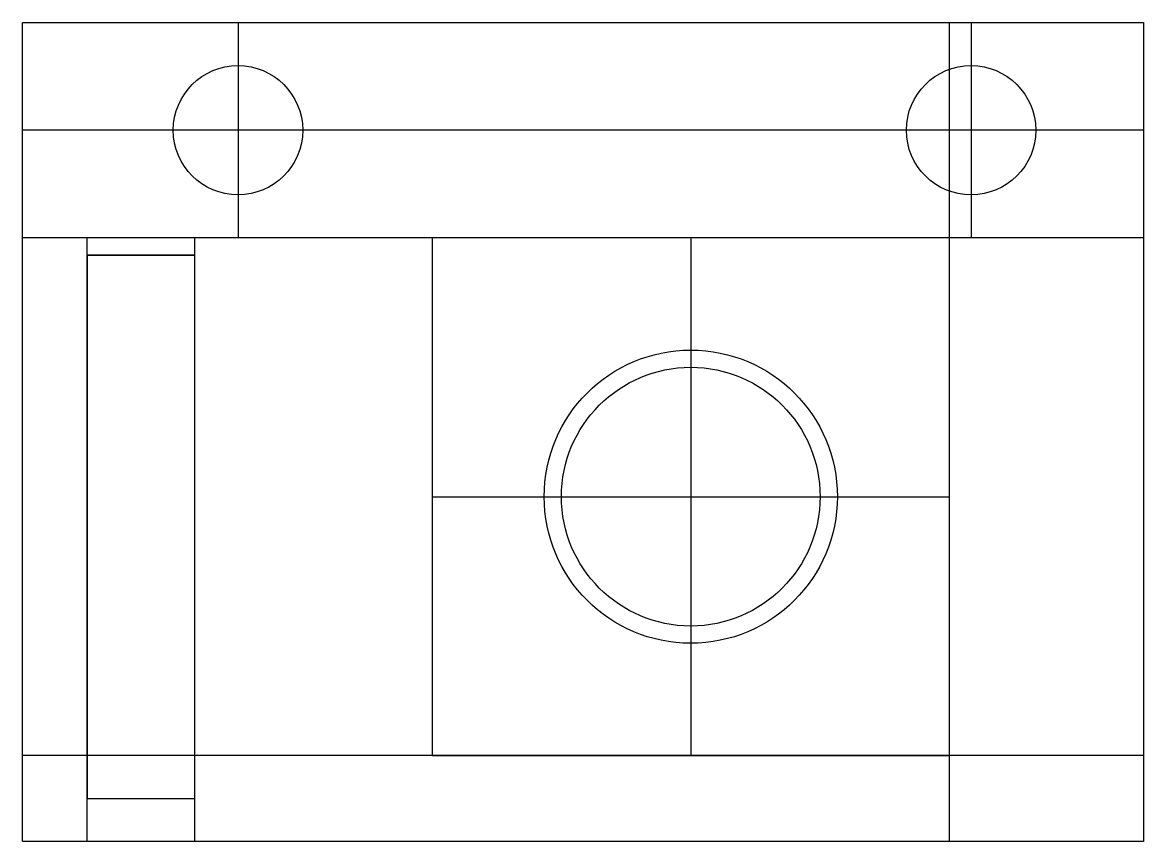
# Model space of a CAD drawing. Header units: millimetres. Extents: x 101.7 to 127.7, y 73 to 92.
import ezdxf

# ---------------------------------------------------------------- set-up
doc = ezdxf.new("R2010")
doc.units = ezdxf.units.MM
doc.header["$MEASUREMENT"] = 0
doc.layers.add('Construction', color=4, linetype='Continuous')
doc.layers.add('Construction 2', color=20, linetype='Continuous')

msp = doc.modelspace()

# ---------------------------------------------------------------- linework, layer by layer
at = {"layer": 'Construction'}
for p, q in [((106.692, 91.967), (106.692, 86.967)), ((123.192, 72.967), (123.192, 91.967)), ((123.692, 91.967), (123.692, 86.967)), ((127.692, 89.467), (101.692, 89.467)), ((127.692, 86.967), (101.692, 86.967)), ((103.192, 72.967), (103.192, 86.967)), ((105.692, 72.967), (105.692, 86.967)), ((117.192, 86.967, 6.5), (117.192, 74.967, 6.5)), ((103.192, 86.567), (105.692, 86.567)), ((111.192, 80.967, 6.5), (123.192, 80.967, 6.5)), ((127.692, 74.967), (101.692, 74.967)), ((103.192, 73.967), (105.692, 73.967))]:
    msp.add_line(p, q, dxfattribs=at)
msp.add_lwpolyline([(101.692, 91.967), (127.692, 91.967), (127.692, 72.967), (101.692, 72.967)], close=True, dxfattribs=at)
at = {"layer": 'Construction 2'}
for p, q in [((117.192, 86.967, 10), (117.192, 74.967, 10)), ((111.192, 80.967, 10), (123.192, 80.967, 10))]:
    msp.add_line(p, q, dxfattribs=at)
for points in [[(123.192, 86.967), (111.192, 86.967), (111.192, 74.967), (123.192, 74.967)], [(103.192, 86.567), (103.192, 73.967), (105.692, 73.967), (105.692, 86.567)]]:
    msp.add_lwpolyline(points, close=True, dxfattribs=at)
for centre, radius in [((106.692, 89.467), 1.5), ((123.692, 89.467), 1.5), ((117.192, 80.967, 6.5), 3.4), ((117.192, 80.967, 13.5), 3)]:
    msp.add_circle(centre, radius, dxfattribs=at)

doc.saveas('drawing.dxf')
